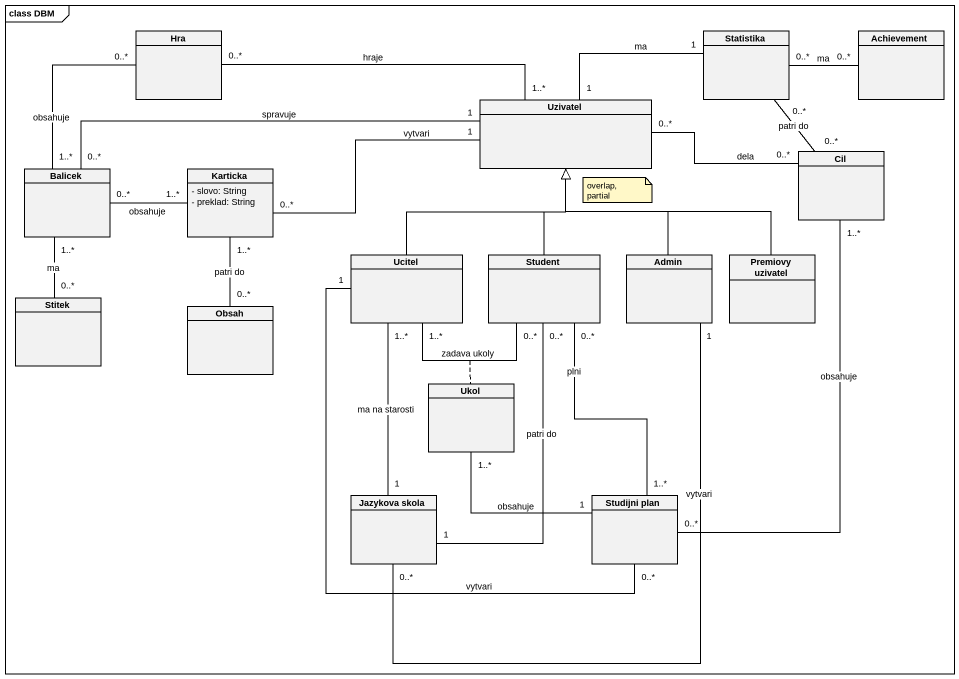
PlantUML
@startuml
mainframe class DBM
hide circle
hide empty members
skinparam classAttributeIconSize 0
class Hra
class Statistika
class Achievement
class Uzivatel
class Balicek
class Karticka {
  - slovo: String
  - preklad: String
}
class Cil
class Ucitel
class Student
class Admin
class "Premiovy uzivatel" as Premiovy_uzivatel
class Stitek
class Obsah
class Ukol
class "Jazykova skola" as Jazykova_skola
class "Studijni plan" as Studijni_plan
Hra "0..*" -- "1..*" Balicek : obsahuje
Statistika "0..*" -right- "0..*" Achievement : ma
Uzivatel "1..*" -left- "0..*" Hra : hraje
Uzivatel "1" -right- "1" Statistika : ma
Uzivatel "1" -left- "0..*" Balicek : spravuje
Uzivatel "1" -left- "0..*" Karticka : vytvari
Uzivatel "0..*" -right- "0..*" Cil : dela
Balicek "0..*" -right- "1..*" Karticka : obsahuje
Balicek "1..*" -- "0..*" Stitek : ma
Cil "0..*" -up- "0..*" Statistika : patri do
Ucitel -up-|> Uzivatel
Ucitel "1..*" -right- "0..*" Student : zadava ukoly
(Ucitel, Student) .. Ukol
Ucitel "1..*" -- "1" Jazykova_skola : ma na starosti
Ucitel "1" -- "0..*" Studijni_plan : vytvari
Student -up-|> Uzivatel
Student "0..*" -- "1" Jazykova_skola : patri do
Student "0..*" -- "1..*" Studijni_plan : plni
Admin -up-|> Uzivatel
Admin "1" -- "0..*" Jazykova_skola : vytvari
Premiovy_uzivatel -up-|> Uzivatel
Obsah "0..*" -up- "1..*" Karticka : patri do
Studijni_plan "0..*" -up- "1..*" Cil : obsahuje
Studijni_plan "1" -up- "1..*" Ukol : obsahuje
note as N1
  overlap, partial
end note
@enduml
